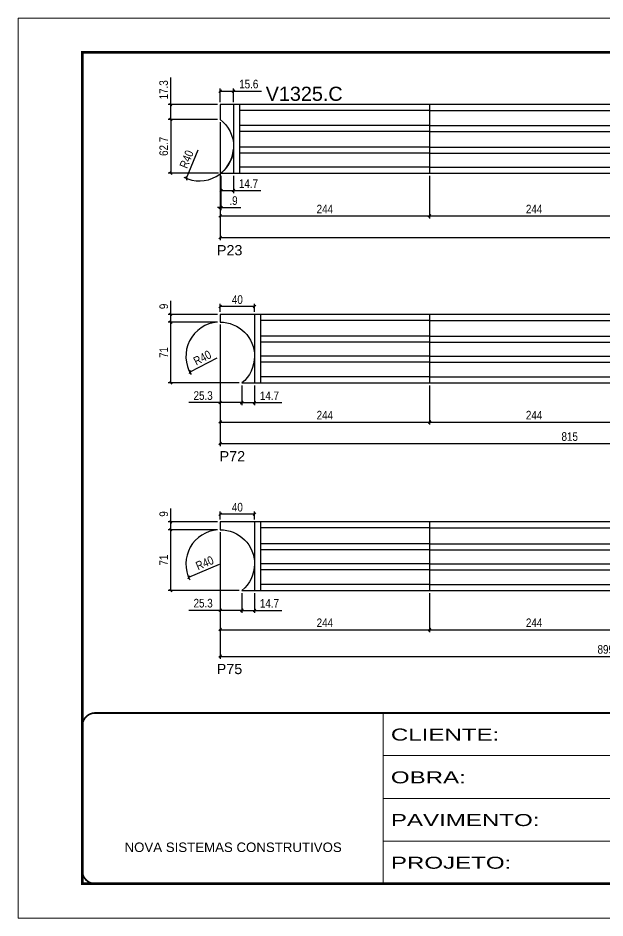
# Model space of a CAD drawing. Extents: x -4041 to 8212, y 239 to 4735.
# Drawn here: x 1959 to 2643, y 1388 to 2438 of the extents above; entities that cross this region are included whole.
import ezdxf

# ---------------------------------------------------------------- set-up
doc = ezdxf.new("R2010")
doc.units = 0
doc.linetypes.add('CONTINUO', pattern=[0])
doc.linetypes.add('DASHED', pattern=[0.75, 0.5, -0.25])
for name, color, linetype in [('5', 5, 'Continuous'), ('COTA', 241, 'Continuous'), ('NOMENCLATURA', 7, 'Continuous'), ('Painéis', 200, 'Continuous'), ('SARR_2.2x7', 40, 'Continuous')]:
    doc.layers.add(name, color=color, linetype=linetype)
doc.layers.add('Folhas', color=255, linetype='Continuous', lineweight=9)
doc.layers.add('SARRAFO DE PRESSAO', color=251, linetype='DASHED', lineweight=9)
doc.styles.add('ARIAL', font='arial.ttf')
doc.styles.add('COTA TECNICA', font='techl___.ttf', dxfattribs={"height": 10})
doc.styles.get("Standard").update_dxf_attribs({"font": 'arial.ttf'})
doc.styles.add('Tecnologia', font='')
doc.styles.get('Tecnologia').set_extended_font_data('Forgotten Futurist')
doc.dimstyles.new('PAINEL', dxfattribs={"dimtxt": 10, "dimasz": 3, "dimexe": 3, "dimexo": 3, "dimgap": 3, "dimtad": 1, "dimdec": 1, "dimzin": 12, "dimdsep": 46, "dimtxsty": 'COTA TECNICA', "dimblk1": 'OBLIQUE', "dimblk2": 'OBLIQUE', "dimsah": 1, "dimcen": 0.9, "dimclrd": 4, "dimclre": 4, "dimclrt": 240, "dimadec": 1, "dimazin": 3, "dimtfac": 1, "dimtdec": 1, "dimtmove": 0, "dimatfit": 3, "dimfxl": 1, "dimtolj": 1, "dimtzin": 12, "dimarcsym": 0})

# ---------------------------------------------------------------- blocks, each defined once
blk = doc.blocks.new('9999999999')
at = {"color": 30, "linetype": 'CONTINUO'}
for p, q in [((98564.6, 34230.2), (98564.6, 34429.4)), ((98564.6, 34379.6), (99584, 34379.6)), ((98564.6, 34329.8), (99488, 34329.8)), ((98564.6, 34280), (99488, 34280))]:
    blk.add_line(p, q, dxfattribs=at)
at = {"color": 30, "linetype": 'CONTINUO', "const_width": 2}
blk.add_lwpolyline([(99584, 34230.2), (99584, 34414.4, 0.414214), (99569, 34429.4), (98229, 34429.4, 0.414214), (98214, 34414.4), (98214, 34245.2, 0.414214), (98229, 34230.2), (99584, 34230.2)], format="xyb", dxfattribs=at)
at = {"layer": 'Folhas'}
blk.add_lwpolyline([(98139, 34190.2), (99624, 34190.2), (99624, 35240.2), (98139, 35240.2)], close=True, dxfattribs=at)
at = {"layer": 'Folhas', "color": 30, "const_width": 3}
blk.add_lwpolyline([(98214, 34230.2), (99584, 34230.2), (99584, 35200.2), (98214, 35200.2)], close=True, dxfattribs=at)
at = {"color": 7, "linetype": 'Continuous', "ltscale": 5, "style": 'ARIAL'}
blk.add_text('NOVA SISTEMAS CONSTRUTIVOS', height=11.059, dxfattribs=at).set_placement((98263.2, 34267.2))
at = {"layer": 'Folhas', "color": 7, "style": 'Tecnologia', "width": 1.5}
for s, p in [('CLIENTE:', (98573.7, 34397.2)), ('OBRA:', (98573.7, 34347.3)), ('PAVIMENTO:', (98573.7, 34297.5)), ('PROJETO:', (98573.7, 34247.7))]:
    blk.add_text(s, height=14, dxfattribs=at).set_placement(p)
blk = doc.blocks.new('_Oblique')
at = {"color": 0, "linetype": 'ByBlock', "lineweight": -2}
blk.add_line((-0.5, -0.5), (0.5, 0.5), dxfattribs=at)
blk = doc.blocks.new('*D246')
at = {"layer": 'COTA', "color": 4, "lineweight": -2, "transparency": 16777216}
for p, q in [((3220.1, 2325), (3220.1, 2178.9)), ((2194.5, 2316.7), (2194.5, 2178.9)), ((2194.5, 2181.9), (3220.1, 2181.9))]:
    blk.add_line(p, q, dxfattribs=at)
at = {"layer": 'Defpoints', "color": 0, "transparency": 16777216}
for p in [(3220.1, 2328), (2194.5, 2319.7), (3220.1, 2181.9)]:
    blk.add_point(p, dxfattribs=at)
at = {"layer": 'COTA', "color": 4, "lineweight": -2, "transparency": 16777216, "xscale": 3, "yscale": 3, "zscale": 3, "rotation": 180}
blk.add_blockref('_Oblique', (2194.5, 2181.9), dxfattribs=at)
at = {"layer": 'COTA', "color": 4, "lineweight": -2, "transparency": 16777216, "xscale": 3, "yscale": 3, "zscale": 3}
blk.add_blockref('_Oblique', (3220.1, 2181.9), dxfattribs=at)
at = {"layer": 'COTA', "color": 240, "transparency": 16777216, "insert": (2707.3, 2190), "char_height": 10, "attachment_point": 5, "style": 'COTA TECNICA'}
blk.add_mtext('\\A1;1025.6', dxfattribs=at)
blk = doc.blocks.new('*D247')
at = {"layer": 'COTA', "color": 4, "lineweight": -2, "transparency": 16777216}
for p, q in [((2194.5, 2316.7), (2194.5, 2204.2)), ((2438.5, 2254), (2438.5, 2204.2)), ((2194.5, 2207.2), (2438.5, 2207.2))]:
    blk.add_line(p, q, dxfattribs=at)
at = {"layer": 'Defpoints', "color": 0, "transparency": 16777216}
for p in [(2194.5, 2319.7), (2438.5, 2257), (2438.5, 2207.2)]:
    blk.add_point(p, dxfattribs=at)
at = {"layer": 'COTA', "color": 4, "lineweight": -2, "transparency": 16777216, "xscale": 3, "yscale": 3, "zscale": 3, "rotation": 180}
blk.add_blockref('_Oblique', (2194.5, 2207.2), dxfattribs=at)
at = {"layer": 'COTA', "color": 4, "lineweight": -2, "transparency": 16777216, "xscale": 3, "yscale": 3, "zscale": 3}
blk.add_blockref('_Oblique', (2438.5, 2207.2), dxfattribs=at)
at = {"layer": 'COTA', "color": 240, "transparency": 16777216, "insert": (2316.5, 2215.2), "char_height": 10, "attachment_point": 5, "style": 'COTA TECNICA'}
blk.add_mtext('\\A1;244', dxfattribs=at)
blk = doc.blocks.new('*D248')
at = {"layer": 'COTA', "color": 4, "lineweight": -2, "transparency": 16777216}
for p, q in [((2438.5, 2254), (2438.5, 2204.2)), ((2682.5, 2254), (2682.5, 2204.2)), ((2438.5, 2207.2), (2682.5, 2207.2))]:
    blk.add_line(p, q, dxfattribs=at)
at = {"layer": 'Defpoints', "color": 0, "transparency": 16777216}
for p in [(2438.5, 2257), (2682.5, 2257), (2682.5, 2207.2)]:
    blk.add_point(p, dxfattribs=at)
at = {"layer": 'COTA', "color": 4, "lineweight": -2, "transparency": 16777216, "xscale": 3, "yscale": 3, "zscale": 3, "rotation": 180}
blk.add_blockref('_Oblique', (2438.5, 2207.2), dxfattribs=at)
at = {"layer": 'COTA', "color": 4, "lineweight": -2, "transparency": 16777216, "xscale": 3, "yscale": 3, "zscale": 3}
blk.add_blockref('_Oblique', (2682.5, 2207.2), dxfattribs=at)
at = {"layer": 'COTA', "color": 240, "transparency": 16777216, "insert": (2560.5, 2215.2), "char_height": 10, "attachment_point": 5, "style": 'COTA TECNICA'}
blk.add_mtext('\\A1;244', dxfattribs=at)
blk = doc.blocks.new('*D254')
at = {"layer": 'COTA', "color": 4, "lineweight": -2, "transparency": 16777216}
for p, q in [((2194.5, 2316.7), (2194.5, 2213.9)), ((2195.4, 2254), (2195.4, 2213.9)), ((2194.5, 2216.9), (2191.5, 2216.9)), ((2194.5, 2216.9), (2195.4, 2216.9)), ((2195.4, 2216.9), (2218.6, 2216.9))]:
    blk.add_line(p, q, dxfattribs=at)
at = {"layer": 'Defpoints', "color": 0, "transparency": 16777216}
for p in [(2194.5, 2319.7), (2195.4, 2257), (2195.4, 2216.9)]:
    blk.add_point(p, dxfattribs=at)
at = {"layer": 'COTA', "color": 4, "lineweight": -2, "transparency": 16777216, "xscale": 3, "yscale": 3, "zscale": 3}
blk.add_blockref('_Oblique', (2194.5, 2216.9), dxfattribs=at)
at = {"layer": 'COTA', "color": 4, "lineweight": -2, "transparency": 16777216, "xscale": 3, "yscale": 3, "zscale": 3, "rotation": 180}
blk.add_blockref('_Oblique', (2195.4, 2216.9), dxfattribs=at)
at = {"layer": 'COTA', "color": 240, "transparency": 16777216, "insert": (2210, 2225), "char_height": 10, "attachment_point": 5, "style": 'COTA TECNICA'}
blk.add_mtext('\\A1;.9', dxfattribs=at)
blk = doc.blocks.new('*D255')
at = {"layer": 'COTA', "color": 4, "lineweight": -2, "transparency": 16777216}
blk.add_line((2168.4, 2283.9), (2154.9, 2251), dxfattribs=at)
blk.add_arc((2170.1, 2288), 40, 243.4066, 355.7028, dxfattribs=at)
at = {"layer": 'Defpoints', "color": 0, "transparency": 16777216}
for p in [(2170.1, 2288), (2154.9, 2251)]:
    blk.add_point(p, dxfattribs=at)
at = {"layer": 'COTA', "color": 4, "lineweight": -2, "transparency": 16777216, "xscale": 3, "yscale": 3, "zscale": 3, "rotation": 247.7037815951989}
blk.add_blockref('_Oblique', (2154.9, 2251), dxfattribs=at)
at = {"layer": 'COTA', "color": 240, "transparency": 16777216, "insert": (2155.3, 2273.3), "char_height": 10, "attachment_point": 5, "rotation": 67.7038, "style": 'COTA TECNICA'}
blk.add_mtext('\\A1;R40', dxfattribs=at)
blk = doc.blocks.new('*D256')
at = {"layer": 'COTA', "color": 4, "lineweight": -2, "transparency": 16777216}
for p, q in [((2194.5, 2340), (2194.5, 2355.8)), ((2194.5, 2352.8), (2210.1, 2352.8)), ((2210.1, 2340), (2210.1, 2355.8)), ((2210.1, 2352.8), (2242.5, 2352.8))]:
    blk.add_line(p, q, dxfattribs=at)
at = {"layer": 'Defpoints', "color": 0, "transparency": 16777216}
for p in [(2210.1, 2352.8), (2194.5, 2337), (2210.1, 2337)]:
    blk.add_point(p, dxfattribs=at)
at = {"layer": 'COTA', "color": 4, "lineweight": -2, "transparency": 16777216, "xscale": 3, "yscale": 3, "zscale": 3, "rotation": 180}
blk.add_blockref('_Oblique', (2194.5, 2352.8), dxfattribs=at)
at = {"layer": 'COTA', "color": 4, "lineweight": -2, "transparency": 16777216, "xscale": 3, "yscale": 3, "zscale": 3}
blk.add_blockref('_Oblique', (2210.1, 2352.8), dxfattribs=at)
at = {"layer": 'COTA', "color": 240, "transparency": 16777216, "insert": (2227.8, 2360.9), "char_height": 10, "attachment_point": 5, "style": 'COTA TECNICA'}
blk.add_mtext('\\A1;15.6', dxfattribs=at)
blk = doc.blocks.new('*D257')
at = {"layer": 'COTA', "color": 4, "lineweight": -2, "transparency": 16777216}
for p, q in [((2136.8, 2337), (2136.8, 2368.6)), ((2191.5, 2337), (2133.8, 2337)), ((2136.8, 2319.7), (2136.8, 2337)), ((2191.5, 2319.7), (2133.8, 2319.7))]:
    blk.add_line(p, q, dxfattribs=at)
at = {"layer": 'Defpoints', "color": 0, "transparency": 16777216}
for p in [(2136.8, 2337), (2194.5, 2337), (2194.5, 2319.7)]:
    blk.add_point(p, dxfattribs=at)
at = {"layer": 'COTA', "color": 4, "lineweight": -2, "transparency": 16777216, "xscale": 3, "yscale": 3, "zscale": 3}
for p, rotation in [((2136.8, 2337), 90), ((2136.8, 2319.7), 270)]:
    blk.add_blockref('_Oblique', p, dxfattribs=dict(at, rotation=rotation))
at = {"layer": 'COTA', "color": 240, "transparency": 16777216, "insert": (2128.6, 2354.3), "char_height": 10, "attachment_point": 5, "rotation": 90, "style": 'COTA TECNICA'}
blk.add_mtext('\\A1;17.3', dxfattribs=at)
blk = doc.blocks.new('*D258')
at = {"layer": 'COTA', "color": 4, "lineweight": -2, "transparency": 16777216}
for p, q in [((2191.5, 2319.7), (2133.8, 2319.7)), ((2136.8, 2319.7), (2136.8, 2257)), ((2192.4, 2257), (2133.8, 2257))]:
    blk.add_line(p, q, dxfattribs=at)
at = {"layer": 'Defpoints', "color": 0, "transparency": 16777216}
for p in [(2194.5, 2319.7), (2136.8, 2257), (2195.4, 2257)]:
    blk.add_point(p, dxfattribs=at)
at = {"layer": 'COTA', "color": 4, "lineweight": -2, "transparency": 16777216, "xscale": 3, "yscale": 3, "zscale": 3}
for p, rotation in [((2136.8, 2319.7), 90), ((2136.8, 2257), 270)]:
    blk.add_blockref('_Oblique', p, dxfattribs=dict(at, rotation=rotation))
at = {"layer": 'COTA', "color": 240, "transparency": 16777216, "insert": (2128.7, 2288.3), "char_height": 10, "attachment_point": 5, "rotation": 90, "style": 'COTA TECNICA'}
blk.add_mtext('\\A1;62.7', dxfattribs=at)
blk = doc.blocks.new('*D259')
at = {"layer": 'COTA', "color": 4, "lineweight": -2, "transparency": 16777216}
for p, q in [((2195.4, 2254), (2195.4, 2233.8)), ((2210.1, 2254), (2210.1, 2233.8)), ((2195.4, 2236.8), (2210.1, 2236.8)), ((2210.1, 2236.8), (2241.9, 2236.8))]:
    blk.add_line(p, q, dxfattribs=at)
at = {"layer": 'Defpoints', "color": 0, "transparency": 16777216}
for p in [(2195.4, 2257), (2210.1, 2257), (2210.1, 2236.8)]:
    blk.add_point(p, dxfattribs=at)
at = {"layer": 'COTA', "color": 4, "lineweight": -2, "transparency": 16777216, "xscale": 3, "yscale": 3, "zscale": 3, "rotation": 180}
blk.add_blockref('_Oblique', (2195.4, 2236.8), dxfattribs=at)
at = {"layer": 'COTA', "color": 4, "lineweight": -2, "transparency": 16777216, "xscale": 3, "yscale": 3, "zscale": 3}
blk.add_blockref('_Oblique', (2210.1, 2236.8), dxfattribs=at)
at = {"layer": 'COTA', "color": 240, "transparency": 16777216, "insert": (2227.5, 2244.9), "char_height": 10, "attachment_point": 5, "style": 'COTA TECNICA'}
blk.add_mtext('\\A1;14.7', dxfattribs=at)
blk = doc.blocks.new('*D267')
at = {"layer": 'COTA', "color": 4, "lineweight": -2, "transparency": 16777216}
for p, q in [((2194.5, 2080.3), (2194.5, 1938.5)), ((3009.5, 2080.3), (3009.5, 1938.5)), ((2194.5, 1941.5), (3009.5, 1941.5))]:
    blk.add_line(p, q, dxfattribs=at)
at = {"layer": 'Defpoints', "color": 0, "transparency": 16777216}
for p in [(2194.5, 2083.3), (3009.5, 2083.3), (3009.5, 1941.5)]:
    blk.add_point(p, dxfattribs=at)
at = {"layer": 'COTA', "color": 4, "lineweight": -2, "transparency": 16777216, "xscale": 3, "yscale": 3, "zscale": 3, "rotation": 180}
blk.add_blockref('_Oblique', (2194.5, 1941.5), dxfattribs=at)
at = {"layer": 'COTA', "color": 4, "lineweight": -2, "transparency": 16777216, "xscale": 3, "yscale": 3, "zscale": 3}
blk.add_blockref('_Oblique', (3009.5, 1941.5), dxfattribs=at)
at = {"layer": 'COTA', "color": 240, "transparency": 16777216, "insert": (2602, 1949.7), "char_height": 10, "attachment_point": 5, "style": 'COTA TECNICA'}
blk.add_mtext('\\A1;815', dxfattribs=at)
blk = doc.blocks.new('*D268')
at = {"layer": 'COTA', "color": 4, "lineweight": -2, "transparency": 16777216}
for p, q in [((2194.5, 2080.3), (2194.5, 1963.7)), ((2438.5, 2009.3), (2438.5, 1963.7)), ((2194.5, 1966.7), (2438.5, 1966.7))]:
    blk.add_line(p, q, dxfattribs=at)
at = {"layer": 'Defpoints', "color": 0, "transparency": 16777216}
for p in [(2194.5, 2083.3), (2438.5, 2012.3), (2438.5, 1966.7)]:
    blk.add_point(p, dxfattribs=at)
at = {"layer": 'COTA', "color": 4, "lineweight": -2, "transparency": 16777216, "xscale": 3, "yscale": 3, "zscale": 3, "rotation": 180}
blk.add_blockref('_Oblique', (2194.5, 1966.7), dxfattribs=at)
at = {"layer": 'COTA', "color": 4, "lineweight": -2, "transparency": 16777216, "xscale": 3, "yscale": 3, "zscale": 3}
blk.add_blockref('_Oblique', (2438.5, 1966.7), dxfattribs=at)
at = {"layer": 'COTA', "color": 240, "transparency": 16777216, "insert": (2316.5, 1974.7), "char_height": 10, "attachment_point": 5, "style": 'COTA TECNICA'}
blk.add_mtext('\\A1;244', dxfattribs=at)
blk = doc.blocks.new('*D269')
at = {"layer": 'COTA', "color": 4, "lineweight": -2, "transparency": 16777216}
for p, q in [((2219.8, 2009.3), (2219.8, 1986.3)), ((2234.5, 2009.3), (2234.5, 1986.3)), ((2219.8, 1989.3), (2234.5, 1989.3)), ((2234.5, 1989.3), (2266.3, 1989.3))]:
    blk.add_line(p, q, dxfattribs=at)
at = {"layer": 'Defpoints', "color": 0, "transparency": 16777216}
for p in [(2219.8, 2012.3), (2234.5, 2012.3), (2234.5, 1989.3)]:
    blk.add_point(p, dxfattribs=at)
at = {"layer": 'COTA', "color": 4, "lineweight": -2, "transparency": 16777216, "xscale": 3, "yscale": 3, "zscale": 3, "rotation": 180}
blk.add_blockref('_Oblique', (2219.8, 1989.3), dxfattribs=at)
at = {"layer": 'COTA', "color": 4, "lineweight": -2, "transparency": 16777216, "xscale": 3, "yscale": 3, "zscale": 3}
blk.add_blockref('_Oblique', (2234.5, 1989.3), dxfattribs=at)
at = {"layer": 'COTA', "color": 240, "transparency": 16777216, "insert": (2251.9, 1997.3), "char_height": 10, "attachment_point": 5, "style": 'COTA TECNICA'}
blk.add_mtext('\\A1;14.7', dxfattribs=at)
blk = doc.blocks.new('*D270')
at = {"layer": 'COTA', "color": 4, "lineweight": -2, "transparency": 16777216}
for p, q in [((2194.5, 2080.3), (2194.5, 1986.3)), ((2219.8, 2009.3), (2219.8, 1986.3)), ((2194.5, 1989.3), (2157.8, 1989.3)), ((2219.8, 1989.3), (2194.5, 1989.3))]:
    blk.add_line(p, q, dxfattribs=at)
at = {"layer": 'Defpoints', "color": 0, "transparency": 16777216}
for p in [(2194.5, 2083.3), (2219.8, 2012.3), (2194.5, 1989.3)]:
    blk.add_point(p, dxfattribs=at)
at = {"layer": 'COTA', "color": 4, "lineweight": -2, "transparency": 16777216, "xscale": 3, "yscale": 3, "zscale": 3, "rotation": 180}
blk.add_blockref('_Oblique', (2194.5, 1989.3), dxfattribs=at)
at = {"layer": 'COTA', "color": 4, "lineweight": -2, "transparency": 16777216, "xscale": 3, "yscale": 3, "zscale": 3}
blk.add_blockref('_Oblique', (2219.8, 1989.3), dxfattribs=at)
at = {"layer": 'COTA', "color": 240, "transparency": 16777216, "insert": (2174.6, 1997.5), "char_height": 10, "attachment_point": 5, "style": 'COTA TECNICA'}
blk.add_mtext('\\A1;25.3', dxfattribs=at)
blk = doc.blocks.new('*D271')
at = {"layer": 'COTA', "color": 4, "lineweight": -2, "transparency": 16777216}
for p, q in [((2194.5, 2095.3), (2194.5, 2104.4)), ((2234.5, 2101.4), (2194.5, 2101.4)), ((2234.5, 2095.3), (2234.5, 2104.4))]:
    blk.add_line(p, q, dxfattribs=at)
at = {"layer": 'Defpoints', "color": 0, "transparency": 16777216}
for p in [(2194.5, 2101.4), (2194.5, 2092.3), (2234.5, 2092.3)]:
    blk.add_point(p, dxfattribs=at)
at = {"layer": 'COTA', "color": 4, "lineweight": -2, "transparency": 16777216, "xscale": 3, "yscale": 3, "zscale": 3, "rotation": 180}
blk.add_blockref('_Oblique', (2194.5, 2101.4), dxfattribs=at)
at = {"layer": 'COTA', "color": 4, "lineweight": -2, "transparency": 16777216, "xscale": 3, "yscale": 3, "zscale": 3}
blk.add_blockref('_Oblique', (2234.5, 2101.4), dxfattribs=at)
at = {"layer": 'COTA', "color": 240, "transparency": 16777216, "insert": (2214.5, 2109.5), "char_height": 10, "attachment_point": 5, "style": 'COTA TECNICA'}
blk.add_mtext('\\A1;40', dxfattribs=at)
blk = doc.blocks.new('*D272')
at = {"layer": 'COTA', "color": 4, "lineweight": -2, "transparency": 16777216}
for p, q in [((2136.8, 2092.3), (2136.8, 2108)), ((2191.5, 2092.3), (2133.8, 2092.3)), ((2136.8, 2083.3), (2136.8, 2092.3)), ((2191.5, 2083.3), (2133.8, 2083.3))]:
    blk.add_line(p, q, dxfattribs=at)
at = {"layer": 'Defpoints', "color": 0, "transparency": 16777216}
for p in [(2136.8, 2092.3), (2194.5, 2092.3), (2194.5, 2083.3)]:
    blk.add_point(p, dxfattribs=at)
at = {"layer": 'COTA', "color": 4, "lineweight": -2, "transparency": 16777216, "xscale": 3, "yscale": 3, "zscale": 3}
for p, rotation in [((2136.8, 2092.3), 90), ((2136.8, 2083.3), 270)]:
    blk.add_blockref('_Oblique', p, dxfattribs=dict(at, rotation=rotation))
at = {"layer": 'COTA', "color": 240, "transparency": 16777216, "insert": (2128.7, 2101.6), "char_height": 10, "attachment_point": 5, "rotation": 90, "style": 'COTA TECNICA'}
blk.add_mtext('\\A1;9', dxfattribs=at)
blk = doc.blocks.new('*D273')
at = {"layer": 'COTA', "color": 4, "lineweight": -2, "transparency": 16777216}
for p, q in [((2191.5, 2083.3), (2133.8, 2083.3)), ((2136.8, 2012.3), (2136.8, 2083.3)), ((2216.8, 2012.3), (2133.8, 2012.3))]:
    blk.add_line(p, q, dxfattribs=at)
at = {"layer": 'Defpoints', "color": 0, "transparency": 16777216}
for p in [(2136.8, 2083.3), (2194.5, 2083.3), (2219.8, 2012.3)]:
    blk.add_point(p, dxfattribs=at)
at = {"layer": 'COTA', "color": 4, "lineweight": -2, "transparency": 16777216, "xscale": 3, "yscale": 3, "zscale": 3}
for p, rotation in [((2136.8, 2083.3), 90), ((2136.8, 2012.3), 270)]:
    blk.add_blockref('_Oblique', p, dxfattribs=dict(at, rotation=rotation))
at = {"layer": 'COTA', "color": 240, "transparency": 16777216, "insert": (2128.7, 2047.8), "char_height": 10, "attachment_point": 5, "rotation": 90, "style": 'COTA TECNICA'}
blk.add_mtext('\\A1;71', dxfattribs=at)
blk = doc.blocks.new('*D274')
at = {"layer": 'COTA', "color": 4, "lineweight": -2, "transparency": 16777216}
blk.add_line((2190.5, 2041.2), (2159, 2024.8), dxfattribs=at)
blk.add_arc((2194.5, 2043.3), 40, 94.2972, 211.8987, dxfattribs=at)
at = {"layer": 'Defpoints', "color": 0, "transparency": 16777216}
for p in [(2194.5, 2043.3), (2159, 2024.8)]:
    blk.add_point(p, dxfattribs=at)
at = {"layer": 'COTA', "color": 4, "lineweight": -2, "transparency": 16777216, "xscale": 3, "yscale": 3, "zscale": 3, "rotation": 207.601488693583}
blk.add_blockref('_Oblique', (2159, 2024.8), dxfattribs=at)
at = {"layer": 'COTA', "color": 240, "transparency": 16777216, "insert": (2173.7, 2041.6), "char_height": 10, "attachment_point": 5, "rotation": 27.6015, "style": 'COTA TECNICA'}
blk.add_mtext('\\A1;R40', dxfattribs=at)
blk = doc.blocks.new('*D275')
at = {"layer": 'COTA', "color": 4, "lineweight": -2, "transparency": 16777216}
for p, q in [((2438.5, 2009.3), (2438.5, 1963.7)), ((2682.5, 2009.3), (2682.5, 1963.7)), ((2438.5, 1966.7), (2682.5, 1966.7))]:
    blk.add_line(p, q, dxfattribs=at)
at = {"layer": 'Defpoints', "color": 0, "transparency": 16777216}
for p in [(2438.5, 2012.3), (2682.5, 2012.3), (2682.5, 1966.7)]:
    blk.add_point(p, dxfattribs=at)
at = {"layer": 'COTA', "color": 4, "lineweight": -2, "transparency": 16777216, "xscale": 3, "yscale": 3, "zscale": 3, "rotation": 180}
blk.add_blockref('_Oblique', (2438.5, 1966.7), dxfattribs=at)
at = {"layer": 'COTA', "color": 4, "lineweight": -2, "transparency": 16777216, "xscale": 3, "yscale": 3, "zscale": 3}
blk.add_blockref('_Oblique', (2682.5, 1966.7), dxfattribs=at)
at = {"layer": 'COTA', "color": 240, "transparency": 16777216, "insert": (2560.5, 1974.7), "char_height": 10, "attachment_point": 5, "style": 'COTA TECNICA'}
blk.add_mtext('\\A1;244', dxfattribs=at)
blk = doc.blocks.new('*D284')
at = {"layer": 'COTA', "color": 4, "lineweight": -2, "transparency": 16777216}
for p, q in [((2194.5, 1853.1), (2194.5, 1862.2)), ((2234.5, 1859.2), (2194.5, 1859.2)), ((2234.5, 1853.1), (2234.5, 1862.2))]:
    blk.add_line(p, q, dxfattribs=at)
at = {"layer": 'Defpoints', "color": 0, "transparency": 16777216}
for p in [(2194.5, 1859.2), (2194.5, 1850.1), (2234.5, 1850.1)]:
    blk.add_point(p, dxfattribs=at)
at = {"layer": 'COTA', "color": 4, "lineweight": -2, "transparency": 16777216, "xscale": 3, "yscale": 3, "zscale": 3, "rotation": 180}
blk.add_blockref('_Oblique', (2194.5, 1859.2), dxfattribs=at)
at = {"layer": 'COTA', "color": 4, "lineweight": -2, "transparency": 16777216, "xscale": 3, "yscale": 3, "zscale": 3}
blk.add_blockref('_Oblique', (2234.5, 1859.2), dxfattribs=at)
at = {"layer": 'COTA', "color": 240, "transparency": 16777216, "insert": (2214.5, 1867.3), "char_height": 10, "attachment_point": 5, "style": 'COTA TECNICA'}
blk.add_mtext('\\A1;40', dxfattribs=at)
blk = doc.blocks.new('*D285')
at = {"layer": 'COTA', "color": 4, "lineweight": -2, "transparency": 16777216}
for p, q in [((2438.5, 1767.1), (2438.5, 1721.4)), ((2682.5, 1767.1), (2682.5, 1721.4)), ((2438.5, 1724.4), (2682.5, 1724.4))]:
    blk.add_line(p, q, dxfattribs=at)
at = {"layer": 'Defpoints', "color": 0, "transparency": 16777216}
for p in [(2438.5, 1770.1), (2682.5, 1770.1), (2682.5, 1724.4)]:
    blk.add_point(p, dxfattribs=at)
at = {"layer": 'COTA', "color": 4, "lineweight": -2, "transparency": 16777216, "xscale": 3, "yscale": 3, "zscale": 3, "rotation": 180}
blk.add_blockref('_Oblique', (2438.5, 1724.4), dxfattribs=at)
at = {"layer": 'COTA', "color": 4, "lineweight": -2, "transparency": 16777216, "xscale": 3, "yscale": 3, "zscale": 3}
blk.add_blockref('_Oblique', (2682.5, 1724.4), dxfattribs=at)
at = {"layer": 'COTA', "color": 240, "transparency": 16777216, "insert": (2560.5, 1732.5), "char_height": 10, "attachment_point": 5, "style": 'COTA TECNICA'}
blk.add_mtext('\\A1;244', dxfattribs=at)
blk = doc.blocks.new('*D286')
at = {"layer": 'COTA', "color": 4, "lineweight": -2, "transparency": 16777216}
for p, q in [((2194.5, 1838.1), (2194.5, 1721.4)), ((2438.5, 1767.1), (2438.5, 1721.4)), ((2194.5, 1724.4), (2438.5, 1724.4))]:
    blk.add_line(p, q, dxfattribs=at)
at = {"layer": 'Defpoints', "color": 0, "transparency": 16777216}
for p in [(2194.5, 1841.1), (2438.5, 1770.1), (2438.5, 1724.4)]:
    blk.add_point(p, dxfattribs=at)
at = {"layer": 'COTA', "color": 4, "lineweight": -2, "transparency": 16777216, "xscale": 3, "yscale": 3, "zscale": 3, "rotation": 180}
blk.add_blockref('_Oblique', (2194.5, 1724.4), dxfattribs=at)
at = {"layer": 'COTA', "color": 4, "lineweight": -2, "transparency": 16777216, "xscale": 3, "yscale": 3, "zscale": 3}
blk.add_blockref('_Oblique', (2438.5, 1724.4), dxfattribs=at)
at = {"layer": 'COTA', "color": 240, "transparency": 16777216, "insert": (2316.5, 1732.5), "char_height": 10, "attachment_point": 5, "style": 'COTA TECNICA'}
blk.add_mtext('\\A1;244', dxfattribs=at)
blk = doc.blocks.new('*D288')
at = {"layer": 'COTA', "color": 4, "lineweight": -2, "transparency": 16777216}
for p, q in [((2194.5, 1838.1), (2194.5, 1690.3)), ((3093.5, 1838.1), (3093.5, 1690.3)), ((2194.5, 1693.3), (3093.5, 1693.3))]:
    blk.add_line(p, q, dxfattribs=at)
at = {"layer": 'Defpoints', "color": 0, "transparency": 16777216}
for p in [(2194.5, 1841.1), (3093.5, 1841.1), (3093.5, 1693.3)]:
    blk.add_point(p, dxfattribs=at)
at = {"layer": 'COTA', "color": 4, "lineweight": -2, "transparency": 16777216, "xscale": 3, "yscale": 3, "zscale": 3, "rotation": 180}
blk.add_blockref('_Oblique', (2194.5, 1693.3), dxfattribs=at)
at = {"layer": 'COTA', "color": 4, "lineweight": -2, "transparency": 16777216, "xscale": 3, "yscale": 3, "zscale": 3}
blk.add_blockref('_Oblique', (3093.5, 1693.3), dxfattribs=at)
at = {"layer": 'COTA', "color": 240, "transparency": 16777216, "insert": (2644, 1701.4), "char_height": 10, "attachment_point": 5, "style": 'COTA TECNICA'}
blk.add_mtext('\\A1;899', dxfattribs=at)
blk = doc.blocks.new('*D291')
at = {"layer": 'COTA', "color": 4, "lineweight": -2, "transparency": 16777216}
for p, q in [((2219.8, 1767.1), (2219.8, 1744)), ((2234.5, 1767.1), (2234.5, 1744)), ((2219.8, 1747), (2234.5, 1747)), ((2234.5, 1747), (2266.3, 1747))]:
    blk.add_line(p, q, dxfattribs=at)
at = {"layer": 'Defpoints', "color": 0, "transparency": 16777216}
for p in [(2219.8, 1770.1), (2234.5, 1770.1), (2234.5, 1747)]:
    blk.add_point(p, dxfattribs=at)
at = {"layer": 'COTA', "color": 4, "lineweight": -2, "transparency": 16777216, "xscale": 3, "yscale": 3, "zscale": 3, "rotation": 180}
blk.add_blockref('_Oblique', (2219.8, 1747), dxfattribs=at)
at = {"layer": 'COTA', "color": 4, "lineweight": -2, "transparency": 16777216, "xscale": 3, "yscale": 3, "zscale": 3}
blk.add_blockref('_Oblique', (2234.5, 1747), dxfattribs=at)
at = {"layer": 'COTA', "color": 240, "transparency": 16777216, "insert": (2251.9, 1755.1), "char_height": 10, "attachment_point": 5, "style": 'COTA TECNICA'}
blk.add_mtext('\\A1;14.7', dxfattribs=at)
blk = doc.blocks.new('*D292')
at = {"layer": 'COTA', "color": 4, "lineweight": -2, "transparency": 16777216}
for p, q in [((2194.5, 1838.1), (2194.5, 1744)), ((2219.8, 1767.1), (2219.8, 1744)), ((2194.5, 1747), (2157.8, 1747)), ((2219.8, 1747), (2194.5, 1747))]:
    blk.add_line(p, q, dxfattribs=at)
at = {"layer": 'Defpoints', "color": 0, "transparency": 16777216}
for p in [(2194.5, 1841.1), (2219.8, 1770.1), (2194.5, 1747)]:
    blk.add_point(p, dxfattribs=at)
at = {"layer": 'COTA', "color": 4, "lineweight": -2, "transparency": 16777216, "xscale": 3, "yscale": 3, "zscale": 3, "rotation": 180}
blk.add_blockref('_Oblique', (2194.5, 1747), dxfattribs=at)
at = {"layer": 'COTA', "color": 4, "lineweight": -2, "transparency": 16777216, "xscale": 3, "yscale": 3, "zscale": 3}
blk.add_blockref('_Oblique', (2219.8, 1747), dxfattribs=at)
at = {"layer": 'COTA', "color": 240, "transparency": 16777216, "insert": (2174.6, 1755.3), "char_height": 10, "attachment_point": 5, "style": 'COTA TECNICA'}
blk.add_mtext('\\A1;25.3', dxfattribs=at)
blk = doc.blocks.new('*D293')
at = {"layer": 'COTA', "color": 4, "lineweight": -2, "transparency": 16777216}
for p, q in [((2136.8, 1850.1), (2136.8, 1865.8)), ((2191.5, 1850.1), (2133.8, 1850.1)), ((2136.8, 1841.1), (2136.8, 1850.1)), ((2191.5, 1841.1), (2133.8, 1841.1))]:
    blk.add_line(p, q, dxfattribs=at)
at = {"layer": 'Defpoints', "color": 0, "transparency": 16777216}
for p in [(2136.8, 1850.1), (2194.5, 1850.1), (2194.5, 1841.1)]:
    blk.add_point(p, dxfattribs=at)
at = {"layer": 'COTA', "color": 4, "lineweight": -2, "transparency": 16777216, "xscale": 3, "yscale": 3, "zscale": 3}
for p, rotation in [((2136.8, 1850.1), 90), ((2136.8, 1841.1), 270)]:
    blk.add_blockref('_Oblique', p, dxfattribs=dict(at, rotation=rotation))
at = {"layer": 'COTA', "color": 240, "transparency": 16777216, "insert": (2128.7, 1859.4), "char_height": 10, "attachment_point": 5, "rotation": 90, "style": 'COTA TECNICA'}
blk.add_mtext('\\A1;9', dxfattribs=at)
blk = doc.blocks.new('*D294')
at = {"layer": 'COTA', "color": 4, "lineweight": -2, "transparency": 16777216}
for p, q in [((2191.5, 1841.1), (2133.8, 1841.1)), ((2136.8, 1770.1), (2136.8, 1841.1)), ((2216.8, 1770.1), (2133.8, 1770.1))]:
    blk.add_line(p, q, dxfattribs=at)
at = {"layer": 'Defpoints', "color": 0, "transparency": 16777216}
for p in [(2136.8, 1841.1), (2194.5, 1841.1), (2219.8, 1770.1)]:
    blk.add_point(p, dxfattribs=at)
at = {"layer": 'COTA', "color": 4, "lineweight": -2, "transparency": 16777216, "xscale": 3, "yscale": 3, "zscale": 3}
for p, rotation in [((2136.8, 1841.1), 90), ((2136.8, 1770.1), 270)]:
    blk.add_blockref('_Oblique', p, dxfattribs=dict(at, rotation=rotation))
at = {"layer": 'COTA', "color": 240, "transparency": 16777216, "insert": (2128.7, 1805.6), "char_height": 10, "attachment_point": 5, "rotation": 90, "style": 'COTA TECNICA'}
blk.add_mtext('\\A1;71', dxfattribs=at)
blk = doc.blocks.new('*D295')
at = {"layer": 'COTA', "color": 4, "lineweight": -2, "transparency": 16777216}
blk.add_line((2193.2, 1800.5), (2157.7, 1785.4), dxfattribs=at)
blk.add_arc((2194.5, 1801.1), 40, 94.2972, 207.3249, dxfattribs=at)
at = {"layer": 'Defpoints', "color": 0, "transparency": 16777216}
for p in [(2194.5, 1801.1), (2157.7, 1785.4)]:
    blk.add_point(p, dxfattribs=at)
at = {"layer": 'COTA', "color": 4, "lineweight": -2, "transparency": 16777216, "xscale": 3, "yscale": 3, "zscale": 3, "rotation": 203.0277438181333}
blk.add_blockref('_Oblique', (2157.7, 1785.4), dxfattribs=at)
at = {"layer": 'COTA', "color": 240, "transparency": 16777216, "insert": (2176.4, 1802.2), "char_height": 10, "attachment_point": 5, "rotation": 23.0277, "style": 'COTA TECNICA'}
blk.add_mtext('\\A1;R40', dxfattribs=at)

msp = doc.modelspace()

# ---------------------------------------------------------------- linework, layer by layer
at = {"layer": 'COTA'}
msp.add_line((2210.09, 2336.98), (2210.09, 2256.98), dxfattribs=at)
at = {"layer": 'Painéis'}
for p, q in [((2438.49, 2336.98), (2438.49, 2256.98)), ((2438.49, 2092.31), (2438.49, 2012.31)), ((2438.49, 1850.09), (2438.49, 1770.09))]:
    msp.add_line(p, q, dxfattribs=at)
for points in [[(3220.09, 2327.98), (3220.09, 2336.98), (2194.49, 2336.98), (2194.49, 2319.68, -0.2327565), (2210.09, 2287.98, -0.2253828), (2195.37, 2256.98), (3194.81, 2256.98, -0.2253828), (3180.09, 2287.98, -0.4142136)], [(3009.49, 2083.31), (3009.49, 2092.31), (2194.49, 2092.31), (2194.49, 2083.31, -0.4142136), (2234.49, 2043.31, -0.2253828), (2219.77, 2012.31), (2984.21, 2012.31, -0.2253828), (2969.49, 2043.31, -0.4142136)], [(3093.49, 1841.09), (3093.49, 1850.09), (2194.49, 1850.09), (2194.49, 1841.09, -0.4142136), (2234.49, 1801.09, -0.2253828), (2219.77, 1770.09), (3068.21, 1770.09, -0.2253828), (3053.49, 1801.09, -0.4142136)]]:
    msp.add_lwpolyline(points, format="xyb", close=True, dxfattribs=at)
at = {"layer": 'SARR_2.2x7', "linetype": 'Continuous'}
for p, q in [((2217.09, 2336.98), (2217.09, 2256.98)), ((2438.49, 2329.98), (2217.09, 2329.98)), ((2438.49, 2329.98), (2682.49, 2329.98)), ((2438.49, 2312.61), (2217.09, 2312.61)), ((2438.49, 2312.61), (2682.49, 2312.61)), ((2438.49, 2305.61), (2217.09, 2305.61)), ((2438.49, 2305.61), (2682.49, 2305.61)), ((2438.49, 2287.38), (2217.09, 2287.38)), ((2438.49, 2280.38), (2217.09, 2280.38)), ((2438.49, 2287.38), (2682.49, 2287.38)), ((2438.49, 2280.38), (2682.49, 2280.38)), ((2438.49, 2263.98), (2217.09, 2263.98)), ((2438.49, 2263.98), (2682.49, 2263.98)), ((2234.49, 2092.31), (2234.49, 2012.31)), ((2241.49, 2092.31), (2241.49, 2012.31)), ((2438.49, 2085.31), (2241.49, 2085.31)), ((2438.49, 2085.31), (2682.49, 2085.31)), ((2438.49, 2066.8), (2241.49, 2066.8)), ((2438.49, 2059.8), (2241.49, 2059.8)), ((2438.49, 2066.8), (2682.49, 2066.8)), ((2438.49, 2059.8), (2682.49, 2059.8)), ((2438.49, 2043.65), (2241.49, 2043.65)), ((2438.49, 2043.65), (2682.49, 2043.65)), ((2438.49, 2036.65), (2241.49, 2036.65)), ((2438.49, 2036.65), (2682.49, 2036.65)), ((2438.49, 2019.31), (2241.49, 2019.31)), ((2438.49, 2019.31), (2682.49, 2019.31)), ((2234.49, 1850.09), (2234.49, 1770.09)), ((2241.49, 1850.09), (2241.49, 1770.09)), ((2438.49, 1843.09), (2241.49, 1843.09)), ((2438.49, 1843.09), (2682.49, 1843.09)), ((2438.49, 1824.58), (2241.49, 1824.58)), ((2438.49, 1817.58), (2241.49, 1817.58)), ((2438.49, 1824.58), (2682.49, 1824.58)), ((2438.49, 1817.58), (2682.49, 1817.58)), ((2438.49, 1801.43), (2241.49, 1801.43)), ((2438.49, 1801.43), (2682.49, 1801.43)), ((2438.49, 1794.43), (2241.49, 1794.43)), ((2438.49, 1794.43), (2682.49, 1794.43)), ((2438.49, 1777.09), (2241.49, 1777.09)), ((2438.49, 1777.09), (2682.49, 1777.09))]:
    msp.add_line(p, q, dxfattribs=at)

# ---------------------------------------------------------------- block references
at = {"layer": 'SARRAFO DE PRESSAO', "color": 6, "linetype": 'ByBlock'}
msp.add_blockref('9999999999', (-96180.21, -32802.14), dxfattribs=at)

# ---------------------------------------------------------------- texts
at = {"layer": '5', "linetype": 'Continuous'}
for s, p in [('P23', (2190.6, 2161.15)), ('P72', (2193.74, 1920.78)), ('P75', (2190.4, 1672.58))]:
    msp.add_text(s, height=12, rotation=0.00004, dxfattribs=at).set_placement(p)
at = {"layer": 'NOMENCLATURA', "linetype": 'Continuous'}
msp.add_text('V1325.C', height=16.5, dxfattribs=at).set_placement((2247.57, 2341.42))

# ---------------------------------------------------------------- dimensions: what is measured, and where the dimension line sits
at = {"layer": 'COTA'}
for base, p1, p2, picture, middle in [((2136.82, 2336.98), (2194.49, 2319.68), (2194.49, 2336.98), '*D257', (2128.6, 2354.3)), ((2136.82, 2256.98), (2194.49, 2319.68), (2195.37, 2256.98), '*D258', (2128.72, 2288.33)), ((2136.82, 2092.31), (2194.49, 2083.31), (2194.49, 2092.31), '*D272', (2128.73, 2101.64)), ((2136.82, 2083.31), (2219.77, 2012.31), (2194.49, 2083.31), '*D273', (2128.75, 2047.81)), ((2136.82, 1850.09), (2194.49, 1841.09), (2194.49, 1850.09), '*D293', (2128.73, 1859.42)), ((2136.82, 1841.09), (2219.77, 1770.09), (2194.49, 1841.09), '*D294', (2128.75, 1805.59))]:
    dim = msp.add_linear_dim(base=base, p1=p1, p2=p2, angle=90, dimstyle='PAINEL', dxfattribs=at)
    dim.commit()
    dim.dimension.update_dxf_attribs({"geometry": picture, "text_midpoint": middle})
for base, p1, p2, picture, middle in [((2210.09, 2352.78), (2194.49, 2336.98), (2210.09, 2336.98), '*D256', (2227.81, 2360.89)), ((2195.37, 2216.94), (2194.49, 2319.68), (2195.37, 2256.98), '*D254', (2209.96, 2225.02)), ((2438.49, 2207.16), (2194.49, 2319.68), (2438.49, 2256.98), '*D247', (2316.49, 2215.24)), ((2210.09, 2236.84), (2195.37, 2256.98), (2210.09, 2256.98), '*D259', (2227.49, 2244.92)), ((2194.49, 2101.44), (2234.49, 2092.31), (2194.49, 2092.31), '*D271', (2214.49, 2109.54)), ((2194.49, 1989.27), (2219.77, 2012.31), (2194.49, 2083.31), '*D270', (2174.63, 1997.49)), ((3009.49, 1941.53), (2194.49, 2083.31), (3009.49, 2083.31), '*D267', (2601.99, 1949.66)), ((2438.49, 1966.65), (2194.49, 2083.31), (2438.49, 2012.31), '*D268', (2316.49, 1974.72)), ((2234.49, 1989.27), (2219.77, 2012.31), (2234.49, 2012.31), '*D269', (2251.89, 1997.34)), ((2682.49, 1966.65), (2438.49, 2012.31), (2682.49, 2012.31), '*D275', (2560.49, 1974.72)), ((2194.49, 1859.22), (2234.49, 1850.09), (2194.49, 1850.09), '*D284', (2214.49, 1867.32)), ((2194.49, 1747.05), (2219.77, 1770.09), (2194.49, 1841.09), '*D292', (2174.63, 1755.27)), ((2438.49, 1724.43), (2194.49, 1841.09), (2438.49, 1770.09), '*D286', (2316.49, 1732.5)), ((3093.49, 1693.33), (2194.49, 1841.09), (3093.49, 1841.09), '*D288', (2643.99, 1701.44)), ((2234.49, 1747.05), (2219.77, 1770.09), (2234.49, 1770.09), '*D291', (2251.89, 1755.12)), ((2682.49, 1724.43), (2438.49, 1770.09), (2682.49, 1770.09), '*D285', (2560.49, 1732.5))]:
    dim = msp.add_linear_dim(base=base, p1=p1, p2=p2, dimstyle='PAINEL', dxfattribs=at)
    dim.commit()
    dim.dimension.update_dxf_attribs({"geometry": picture, "text_midpoint": middle})
dim = msp.add_linear_dim(base=(3220.09, 2181.91), p1=(2194.49, 2319.68), p2=(3220.09, 2327.98), dimstyle='PAINEL', dxfattribs=at)
dim.commit()
dim.dimension.update_dxf_attribs({"geometry": '*D246', "text_midpoint": (2707.29, 2181.91), "dimtype": 160})
for center, mpoint, picture, middle in [((2170.09, 2287.98), (2154.91, 2250.97), '*D255', (2162.8, 2270.2)), ((2194.49, 2043.31), (2159.04, 2024.78), '*D274', (2177.45, 2034.4)), ((2194.49, 1801.09), (2157.68, 1785.44), '*D295', (2179.56, 1794.74))]:
    dim = msp.add_radius_dim(center=center, mpoint=mpoint, dimstyle='PAINEL', dxfattribs=at)
    dim.commit()
    dim.dimension.update_dxf_attribs({"geometry": picture, "text_midpoint": middle, "dimtype": 164})
dim = msp.add_linear_dim(base=(2682.49, 2207.16), p1=(2438.49, 2256.98), p2=(2682.49, 2256.98), dimstyle='PAINEL', override={"dimtmove": 1}, dxfattribs=at)
dim.commit()
dim.dimension.update_dxf_attribs({"geometry": '*D248', "text_midpoint": (2560.49, 2215.24)})

doc.saveas('drawing.dxf')
